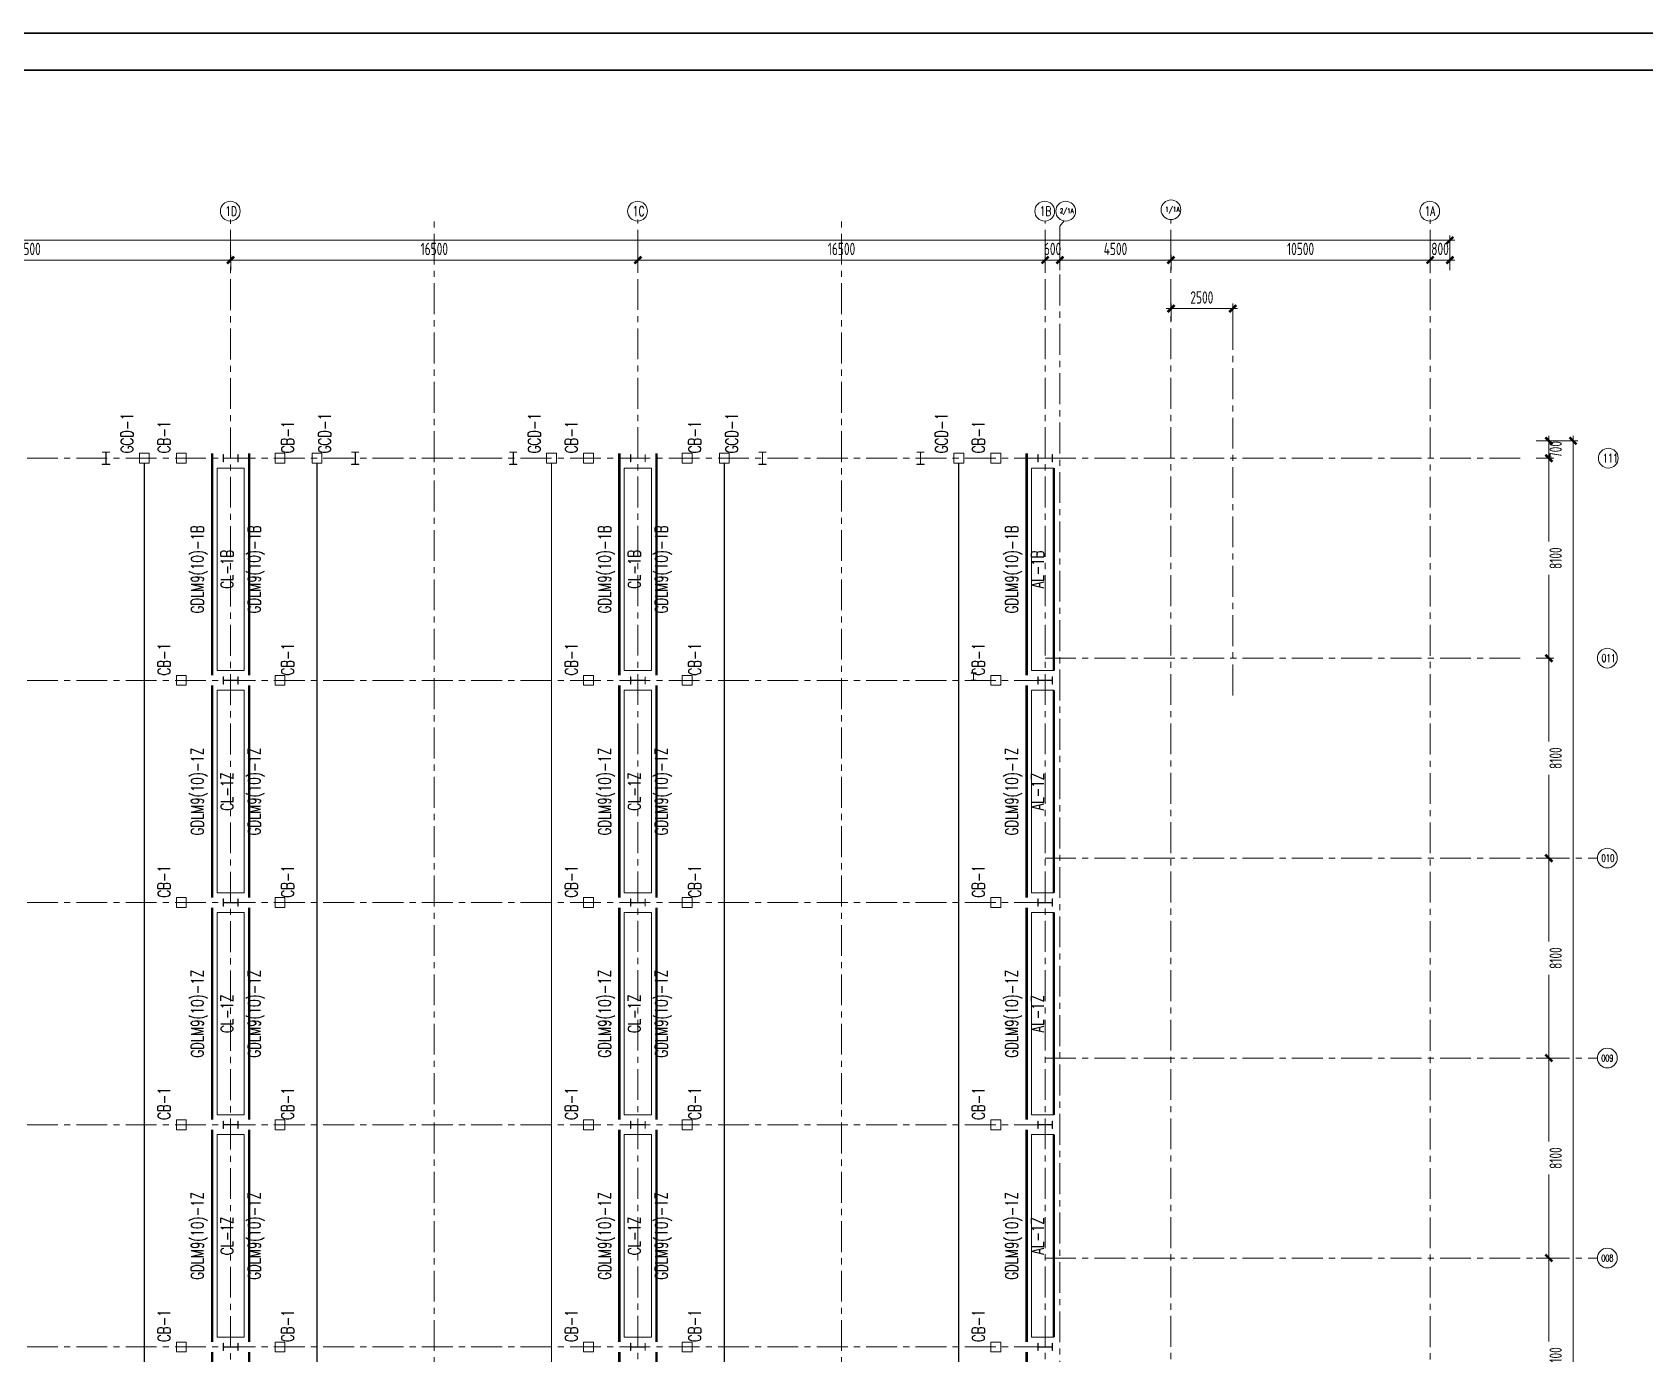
# Model space of a CAD drawing. Extents: x -1201378 to 2367219, y -619313 to 244905.
# Drawn here: x 1359602 to 1424937, y 191377 to 244905 of the extents above; entities that cross this region are included whole.
import ezdxf
from ezdxf.enums import TextEntityAlignment as Align

# ---------------------------------------------------------------- set-up
doc = ezdxf.new("R2010")
doc.units = 0
doc.header["$LTSCALE"] = 1000
doc.linetypes.add('CENTER', pattern=[2, 1.25, -0.25, 0.25, -0.25])
doc.layers.get('0').update_dxf_attribs({"linetype": 'CONTINUOUS'})
doc.layers.get('Defpoints').update_dxf_attribs({"linetype": 'CONTINUOUS'})
doc.layers.add('0-cxFrame', color=155, linetype='CONTINUOUS')
for name, color, linetype, lineweight in [('0-cxText', 131, 'CONTINUOUS', 25), ('S-axis', 111, 'CONTINUOUS', 0), ('S-col', 2, 'CONTINUOUS', 0), ('S-dote', 5, 'CENTER', 0), ('THIN', 7, 'CONTINUOUS', 0), ('吊车梁', 4, 'CONTINUOUS', 0)]:
    doc.layers.add(name, color=color, linetype=linetype, lineweight=lineweight)
doc.styles.add('_TCH_AXIS', font='COMPLEX', dxfattribs={"bigfont": 'GBCBIG'})
doc.styles.add('cx_tuming', font='simhei.ttf')
doc.styles.add('cx_tuqian1', font='')
doc.styles.add('TSSD_Dimension', font='tssdeng.shx', dxfattribs={"width": 0.7, "bigfont": 'hztxt.shx'})
doc.styles.add('TSSD_Rein', font='tj-romans1.shx', dxfattribs={"width": 0.7, "bigfont": 'tj-hztxt.shx'})
doc.styles.add('黑体', font='simhei.ttf', dxfattribs={"width": 0.8})
doc.styles.get('cx_tuqian1').set_extended_font_data('SimSun')
doc.dimstyles.new('TSSD_200_200', dxfattribs={"dimtxt": 500, "dimasz": 200, "dimexe": 200, "dimexo": 500, "dimgap": 200, "dimtad": 1, "dimdec": 0, "dimzin": 0, "dimdsep": 46, "dimtxsty": 'TSSD_Dimension', "dimblk": 'ARCHTICK', "dimcen": 0, "dimdle": 200, "dimclrt": 7, "dimadec": 0, "dimazin": 0, "dimtfac": 1, "dimtdec": 0, "dimtix": 1, "dimtmove": 2, "dimatfit": 3, "dimfxl": 1, "dimtolj": 1, "dimtzin": 0, "dimarcsym": 0})

# ---------------------------------------------------------------- blocks, each defined once
blk = doc.blocks.new('TK22.A0 L(Dragon)')
at = {"layer": '0-cxFrame', "color": 7, "const_width": 0.5}
blk.add_lwpolyline([(0, 0), (-1486, 0), (-1486, 841), (0, 841)], close=True, dxfattribs=at)
at = {"layer": '0-cxFrame', "const_width": 0.5}
blk.add_lwpolyline([(-80, 10), (-1466, 10), (-1466, 831), (-80, 831)], close=True, dxfattribs=at)
at = {"style": '黑体', "flags": 4}
blk.add_attdef('图幅', text='', height=3.3, dxfattribs=at).set_placement((-40, 3), align=Align.RIGHT)
at = {"layer": '0-cxText', "flags": 4}
for tag, height, style, p in [('建设单位', 3.5, 'cx_tuming', (-45, 240)), ('项目名称', 3.5, 'cx_tuming', (-45, 210)), ('子项名称', 3.5, 'cx_tuming', (-45, 180)), ('工程编号', 3.3, 'cx_tuqian1', (-35, 165)), ('图名1', 3.5, 'cx_tuming', (-45, 87)), ('图名2', 3.5, 'cx_tuming', (-45, 79)), ('图名3', 3.5, 'cx_tuming', (-45, 71)), ('出图日期', 3.3, 'cx_tuqian1', (-39, 60)), ('专业', 3.3, 'cx_tuqian1', (-55, 52)), ('图号', 3.3, 'cx_tuqian1', (-55, 44)), ('版次', 3.3, 'cx_tuqian1', (-20, 44))]:
    blk.add_attdef(tag, text='', height=height, dxfattribs=dict(at, style=style)).set_placement(p, align=Align.MIDDLE)
at = {"layer": 'Defpoints', "color": 6, "flags": 4}
for tag, height, style, p in [('tufu', 3.3, '黑体', (-12, 12)), ('dwfname', 4, 'cx_tuqian1', (-80, 3))]:
    blk.add_attdef(tag, text='', height=height, dxfattribs=dict(at, style=style)).set_placement(p, align=Align.RIGHT)
blk = doc.blocks.new('_FZH')
at = {"layer": 'S-col'}
blk.add_lwpolyline([(-0.375, -0.188), (-0.375, 0.187), (-0.36, 0.187), (-0.36, 0.005), (0.36, 0.005), (0.36, 0.187), (0.375, 0.187), (0.375, -0.188), (0.36, -0.188), (0.36, -0.005), (-0.36, -0.005), (-0.36, -0.188)], close=True, dxfattribs=at)
blk = doc.blocks.new('w4234324')
at = {"layer": 'S-col', "xscale": 800.0000000000005, "yscale": 800.0000000000005, "zscale": 800.0000000000005}
for p in [(-177454, 831820), (-160954, 831820), (-144454, 831820), (-177454, 822820), (-160954, 822820), (-144454, 822820), (-177454, 813820), (-160954, 813820), (-144454, 813820), (-177454, 804820), (-160954, 804820), (-144454, 804820), (-177454, 795820), (-160954, 795820), (-144454, 795820)]:
    blk.add_blockref('_FZH', p, dxfattribs=at)
blk = doc.blocks.new('_ArchTick')
at = {"color": 0, "linetype": 'ByBlock', "const_width": 0.5}
blk.add_lwpolyline([(-0.71, -0.71), (0.71, 0.71)], dxfattribs=at)
blk = doc.blocks.new('*D2998')
at = {"layer": 'Defpoints', "color": 0, "transparency": 16777216}
for p in [(-132358, 123054), (-148858, 122147), (-132358, 122147)]:
    blk.add_point(p, dxfattribs=at)
at = {"layer": 'S-axis', "color": 0, "lineweight": -2, "transparency": 16777216}
for p, q in [((-149058, 123054), (-132158, 123054)), ((-148858, 122647), (-148858, 123254)), ((-132358, 122647), (-132358, 123254))]:
    blk.add_line(p, q, dxfattribs=at)
at = {"layer": 'S-axis', "color": 0, "lineweight": -2, "transparency": 16777216, "xscale": 200, "yscale": 200, "zscale": 200, "rotation": 180}
blk.add_blockref('_ArchTick', (-148858, 123054), dxfattribs=at)
at = {"layer": 'S-axis', "color": 0, "lineweight": -2, "transparency": 16777216, "xscale": 200, "yscale": 200, "zscale": 200}
blk.add_blockref('_ArchTick', (-132358, 123054), dxfattribs=at)
at = {"layer": 'S-axis', "color": 7, "transparency": 16777216, "insert": (-140608, 123504), "char_height": 500, "attachment_point": 5, "style": 'TSSD_Dimension'}
blk.add_mtext('\\A1;16500', dxfattribs=at)
blk = doc.blocks.new('*D2999')
at = {"layer": 'Defpoints', "color": 0, "transparency": 16777216}
for p in [(-115858, 123054), (-132358, 122147), (-115858, 122147)]:
    blk.add_point(p, dxfattribs=at)
at = {"layer": 'S-axis', "color": 0, "lineweight": -2, "transparency": 16777216}
for p, q in [((-132558, 123054), (-115658, 123054)), ((-132358, 122647), (-132358, 123254)), ((-115858, 122647), (-115858, 123254))]:
    blk.add_line(p, q, dxfattribs=at)
at = {"layer": 'S-axis', "color": 0, "lineweight": -2, "transparency": 16777216, "xscale": 200, "yscale": 200, "zscale": 200, "rotation": 180}
blk.add_blockref('_ArchTick', (-132358, 123054), dxfattribs=at)
at = {"layer": 'S-axis', "color": 0, "lineweight": -2, "transparency": 16777216, "xscale": 200, "yscale": 200, "zscale": 200}
blk.add_blockref('_ArchTick', (-115858, 123054), dxfattribs=at)
at = {"layer": 'S-axis', "color": 7, "transparency": 16777216, "insert": (-124108, 123504), "char_height": 500, "attachment_point": 5, "style": 'TSSD_Dimension'}
blk.add_mtext('\\A1;16500', dxfattribs=at)
blk = doc.blocks.new('*D3000')
at = {"layer": 'Defpoints', "color": 0, "transparency": 16777216}
for p in [(-99358, 123054), (-115858, 122147), (-99358, 122147)]:
    blk.add_point(p, dxfattribs=at)
at = {"layer": 'S-axis', "color": 0, "lineweight": -2, "transparency": 16777216}
for p, q in [((-116058, 123054), (-99158, 123054)), ((-115858, 122647), (-115858, 123254)), ((-99358, 122647), (-99358, 123254))]:
    blk.add_line(p, q, dxfattribs=at)
at = {"layer": 'S-axis', "color": 0, "lineweight": -2, "transparency": 16777216, "xscale": 200, "yscale": 200, "zscale": 200, "rotation": 180}
blk.add_blockref('_ArchTick', (-115858, 123054), dxfattribs=at)
at = {"layer": 'S-axis', "color": 0, "lineweight": -2, "transparency": 16777216, "xscale": 200, "yscale": 200, "zscale": 200}
blk.add_blockref('_ArchTick', (-99358, 123054), dxfattribs=at)
at = {"layer": 'S-axis', "color": 7, "transparency": 16777216, "insert": (-107608, 123504), "char_height": 500, "attachment_point": 5, "style": 'TSSD_Dimension'}
blk.add_mtext('\\A1;16500', dxfattribs=at)
blk = doc.blocks.new('*D3001')
at = {"layer": 'Defpoints', "color": 0, "transparency": 16777216}
for p in [(-98758, 123054), (-99358, 122147), (-98758, 122147)]:
    blk.add_point(p, dxfattribs=at)
at = {"layer": 'S-axis', "color": 0, "lineweight": -2, "transparency": 16777216}
for p, q in [((-99358, 123054), (-99558, 123054)), ((-99358, 122647), (-99358, 123254)), ((-99358, 123054), (-98758, 123054)), ((-98758, 122647), (-98758, 123254)), ((-98758, 123054), (-98558, 123054))]:
    blk.add_line(p, q, dxfattribs=at)
at = {"layer": 'S-axis', "color": 0, "lineweight": -2, "transparency": 16777216, "xscale": 200, "yscale": 200, "zscale": 200}
blk.add_blockref('_ArchTick', (-99358, 123054), dxfattribs=at)
at = {"layer": 'S-axis', "color": 0, "lineweight": -2, "transparency": 16777216, "xscale": 200, "yscale": 200, "zscale": 200, "rotation": 180}
blk.add_blockref('_ArchTick', (-98758, 123054), dxfattribs=at)
at = {"layer": 'S-axis', "color": 7, "transparency": 16777216, "insert": (-99058, 123504), "char_height": 500, "attachment_point": 5, "style": 'TSSD_Dimension'}
blk.add_mtext('\\A1;600', dxfattribs=at)
blk = doc.blocks.new('*D3002')
at = {"layer": 'Defpoints', "color": 0, "transparency": 16777216}
for p in [(-94258, 123054), (-98758, 122147), (-94258, 122147)]:
    blk.add_point(p, dxfattribs=at)
at = {"layer": 'S-axis', "color": 0, "lineweight": -2, "transparency": 16777216}
for p, q in [((-98958, 123054), (-94058, 123054)), ((-98758, 122647), (-98758, 123254)), ((-94258, 122647), (-94258, 123254))]:
    blk.add_line(p, q, dxfattribs=at)
at = {"layer": 'S-axis', "color": 0, "lineweight": -2, "transparency": 16777216, "xscale": 200, "yscale": 200, "zscale": 200, "rotation": 180}
blk.add_blockref('_ArchTick', (-98758, 123054), dxfattribs=at)
at = {"layer": 'S-axis', "color": 0, "lineweight": -2, "transparency": 16777216, "xscale": 200, "yscale": 200, "zscale": 200}
blk.add_blockref('_ArchTick', (-94258, 123054), dxfattribs=at)
at = {"layer": 'S-axis', "color": 7, "transparency": 16777216, "insert": (-96508, 123504), "char_height": 500, "attachment_point": 5, "style": 'TSSD_Dimension'}
blk.add_mtext('\\A1;4500', dxfattribs=at)
blk = doc.blocks.new('*D3003')
at = {"layer": 'Defpoints', "color": 0, "transparency": 16777216}
for p in [(-83758, 123054), (-94258, 122147), (-83758, 122147)]:
    blk.add_point(p, dxfattribs=at)
at = {"layer": 'S-axis', "color": 0, "lineweight": -2, "transparency": 16777216}
for p, q in [((-94458, 123054), (-83558, 123054)), ((-94258, 122647), (-94258, 123254)), ((-83758, 122647), (-83758, 123254))]:
    blk.add_line(p, q, dxfattribs=at)
at = {"layer": 'S-axis', "color": 0, "lineweight": -2, "transparency": 16777216, "xscale": 200, "yscale": 200, "zscale": 200, "rotation": 180}
blk.add_blockref('_ArchTick', (-94258, 123054), dxfattribs=at)
at = {"layer": 'S-axis', "color": 0, "lineweight": -2, "transparency": 16777216, "xscale": 200, "yscale": 200, "zscale": 200}
blk.add_blockref('_ArchTick', (-83758, 123054), dxfattribs=at)
at = {"layer": 'S-axis', "color": 7, "transparency": 16777216, "insert": (-89008, 123504), "char_height": 500, "attachment_point": 5, "style": 'TSSD_Dimension'}
blk.add_mtext('\\A1;10500', dxfattribs=at)
blk = doc.blocks.new('*D3004')
at = {"layer": 'Defpoints', "color": 0, "transparency": 16777216}
for p in [(-82958, 123054), (-83758, 122147), (-82958, 122147)]:
    blk.add_point(p, dxfattribs=at)
at = {"layer": 'S-axis', "color": 0, "lineweight": -2, "transparency": 16777216}
for p, q in [((-83758, 123054), (-83958, 123054)), ((-83758, 122647), (-83758, 123254)), ((-83758, 123054), (-82958, 123054)), ((-82958, 122647), (-82958, 123254)), ((-82958, 123054), (-82758, 123054))]:
    blk.add_line(p, q, dxfattribs=at)
at = {"layer": 'S-axis', "color": 0, "lineweight": -2, "transparency": 16777216, "xscale": 200, "yscale": 200, "zscale": 200}
blk.add_blockref('_ArchTick', (-83758, 123054), dxfattribs=at)
at = {"layer": 'S-axis', "color": 0, "lineweight": -2, "transparency": 16777216, "xscale": 200, "yscale": 200, "zscale": 200, "rotation": 180}
blk.add_blockref('_ArchTick', (-82958, 123054), dxfattribs=at)
at = {"layer": 'S-axis', "color": 7, "transparency": 16777216, "insert": (-83358, 123504), "char_height": 500, "attachment_point": 5, "style": 'TSSD_Dimension'}
blk.add_mtext('\\A1;800', dxfattribs=at)
blk = doc.blocks.new('*D3005')
at = {"layer": 'Defpoints', "color": 0, "transparency": 16777216}
for p in [(-79964, 115727), (-79964, 115027), (-78948, 115027)]:
    blk.add_point(p, dxfattribs=at)
at = {"layer": 'S-axis', "color": 0, "lineweight": -2, "transparency": 16777216}
for p, q in [((-79464, 115727), (-78748, 115727)), ((-78948, 115927), (-78948, 114827)), ((-79464, 115027), (-78748, 115027))]:
    blk.add_line(p, q, dxfattribs=at)
at = {"layer": 'S-axis', "color": 0, "lineweight": -2, "transparency": 16777216, "xscale": 200, "yscale": 200, "zscale": 200}
for p, rotation in [((-78948, 115727), 90), ((-78948, 115027), 270)]:
    blk.add_blockref('_ArchTick', p, dxfattribs=dict(at, rotation=rotation))
at = {"layer": 'S-axis', "color": 7, "transparency": 16777216, "insert": (-78673, 115377), "char_height": 500, "attachment_point": 5, "rotation": 90, "style": 'TSSD_Dimension'}
blk.add_mtext('\\A1;700', dxfattribs=at)
blk = doc.blocks.new('*D3006')
at = {"layer": 'Defpoints', "color": 0, "transparency": 16777216}
for p in [(-79964, 115027), (-79964, 106927), (-78948, 106927)]:
    blk.add_point(p, dxfattribs=at)
at = {"layer": 'S-axis', "color": 0, "lineweight": -2, "transparency": 16777216}
for p, q in [((-79464, 115027), (-78748, 115027)), ((-78948, 115227), (-78948, 111648)), ((-78948, 106727), (-78948, 110306)), ((-79464, 106927), (-78748, 106927))]:
    blk.add_line(p, q, dxfattribs=at)
at = {"layer": 'S-axis', "color": 0, "lineweight": -2, "transparency": 16777216, "xscale": 200, "yscale": 200, "zscale": 200}
for p, rotation in [((-78948, 115027), 90), ((-78948, 106927), 270)]:
    blk.add_blockref('_ArchTick', p, dxfattribs=dict(at, rotation=rotation))
at = {"layer": 'S-axis', "color": 7, "transparency": 16777216, "insert": (-78673, 110977), "char_height": 500, "attachment_point": 5, "rotation": 90, "style": 'TSSD_Dimension'}
blk.add_mtext('\\A1;8100', dxfattribs=at)
blk = doc.blocks.new('*D3007')
at = {"layer": 'Defpoints', "color": 0, "transparency": 16777216}
for p in [(-79964, 106927), (-79964, 98827), (-78948, 98827)]:
    blk.add_point(p, dxfattribs=at)
at = {"layer": 'S-axis', "color": 0, "lineweight": -2, "transparency": 16777216}
for p, q in [((-79464, 106927), (-78748, 106927)), ((-78948, 107127), (-78948, 103548)), ((-78948, 98627), (-78948, 102206)), ((-79464, 98827), (-78748, 98827))]:
    blk.add_line(p, q, dxfattribs=at)
at = {"layer": 'S-axis', "color": 0, "lineweight": -2, "transparency": 16777216, "xscale": 200, "yscale": 200, "zscale": 200}
for p, rotation in [((-78948, 106927), 90), ((-78948, 98827), 270)]:
    blk.add_blockref('_ArchTick', p, dxfattribs=dict(at, rotation=rotation))
at = {"layer": 'S-axis', "color": 7, "transparency": 16777216, "insert": (-78673, 102877), "char_height": 500, "attachment_point": 5, "rotation": 90, "style": 'TSSD_Dimension'}
blk.add_mtext('\\A1;8100', dxfattribs=at)
blk = doc.blocks.new('*D3008')
at = {"layer": 'Defpoints', "color": 0, "transparency": 16777216}
for p in [(-79964, 98827), (-79964, 90727), (-78948, 90727)]:
    blk.add_point(p, dxfattribs=at)
at = {"layer": 'S-axis', "color": 0, "lineweight": -2, "transparency": 16777216}
for p, q in [((-79464, 98827), (-78748, 98827)), ((-78948, 99027), (-78948, 95448)), ((-78948, 90527), (-78948, 94106)), ((-79464, 90727), (-78748, 90727))]:
    blk.add_line(p, q, dxfattribs=at)
at = {"layer": 'S-axis', "color": 0, "lineweight": -2, "transparency": 16777216, "xscale": 200, "yscale": 200, "zscale": 200}
for p, rotation in [((-78948, 98827), 90), ((-78948, 90727), 270)]:
    blk.add_blockref('_ArchTick', p, dxfattribs=dict(at, rotation=rotation))
at = {"layer": 'S-axis', "color": 7, "transparency": 16777216, "insert": (-78673, 94777), "char_height": 500, "attachment_point": 5, "rotation": 90, "style": 'TSSD_Dimension'}
blk.add_mtext('\\A1;8100', dxfattribs=at)
blk = doc.blocks.new('*D3009')
at = {"layer": 'Defpoints', "color": 0, "transparency": 16777216}
for p in [(-79964, 90727), (-79964, 82627), (-78948, 82627)]:
    blk.add_point(p, dxfattribs=at)
at = {"layer": 'S-axis', "color": 0, "lineweight": -2, "transparency": 16777216}
for p, q in [((-78948, 90927), (-78948, 87348)), ((-79464, 90727), (-78748, 90727)), ((-78948, 82427), (-78948, 86006)), ((-79464, 82627), (-78748, 82627))]:
    blk.add_line(p, q, dxfattribs=at)
at = {"layer": 'S-axis', "color": 0, "lineweight": -2, "transparency": 16777216, "xscale": 200, "yscale": 200, "zscale": 200}
for p, rotation in [((-78948, 90727), 90), ((-78948, 82627), 270)]:
    blk.add_blockref('_ArchTick', p, dxfattribs=dict(at, rotation=rotation))
at = {"layer": 'S-axis', "color": 7, "transparency": 16777216, "insert": (-78673, 86677), "char_height": 500, "attachment_point": 5, "rotation": 90, "style": 'TSSD_Dimension'}
blk.add_mtext('\\A1;8100', dxfattribs=at)
blk = doc.blocks.new('*D3010')
at = {"layer": 'Defpoints', "color": 0, "transparency": 16777216}
for p in [(-79964, 82627), (-79964, 74527), (-78948, 74527)]:
    blk.add_point(p, dxfattribs=at)
at = {"layer": 'S-axis', "color": 0, "lineweight": -2, "transparency": 16777216}
for p, q in [((-79464, 82627), (-78748, 82627)), ((-78948, 82827), (-78948, 79248)), ((-78948, 74327), (-78948, 77906)), ((-79464, 74527), (-78748, 74527))]:
    blk.add_line(p, q, dxfattribs=at)
at = {"layer": 'S-axis', "color": 0, "lineweight": -2, "transparency": 16777216, "xscale": 200, "yscale": 200, "zscale": 200}
for p, rotation in [((-78948, 82627), 90), ((-78948, 74527), 270)]:
    blk.add_blockref('_ArchTick', p, dxfattribs=dict(at, rotation=rotation))
at = {"layer": 'S-axis', "color": 7, "transparency": 16777216, "insert": (-78673, 78577), "char_height": 500, "attachment_point": 5, "rotation": 90, "style": 'TSSD_Dimension'}
blk.add_mtext('\\A1;8100', dxfattribs=at)
blk = doc.blocks.new('*D3019')
at = {"layer": 'Defpoints', "color": 0, "transparency": 16777216}
for p in [(-82958, 123854), (-209458, 122247), (-82958, 122247)]:
    blk.add_point(p, dxfattribs=at)
at = {"layer": 'S-axis', "color": 0, "lineweight": -2, "transparency": 16777216}
for p, q in [((-209658, 123854), (-82758, 123854)), ((-209458, 122747), (-209458, 124054)), ((-82958, 122747), (-82958, 124054))]:
    blk.add_line(p, q, dxfattribs=at)
at = {"layer": 'S-axis', "color": 0, "lineweight": -2, "transparency": 16777216, "xscale": 200, "yscale": 200, "zscale": 200, "rotation": 180}
blk.add_blockref('_ArchTick', (-209458, 123854), dxfattribs=at)
at = {"layer": 'S-axis', "color": 0, "lineweight": -2, "transparency": 16777216, "xscale": 200, "yscale": 200, "zscale": 200}
blk.add_blockref('_ArchTick', (-82958, 123854), dxfattribs=at)
at = {"layer": 'S-axis', "color": 7, "transparency": 16777216, "insert": (-146208, 124304), "char_height": 500, "attachment_point": 5, "style": 'TSSD_Dimension'}
blk.add_mtext('\\A1;126500', dxfattribs=at)
blk = doc.blocks.new('*D3021')
at = {"layer": 'Defpoints', "color": 0, "transparency": 16777216}
for p in [(-79864, 115727), (-77969, 115727), (-79864, 24327)]:
    blk.add_point(p, dxfattribs=at)
at = {"layer": 'S-axis', "color": 0, "lineweight": -2, "transparency": 16777216}
for p, q in [((-79364, 115727), (-77769, 115727)), ((-77969, 115927), (-77969, 70833)), ((-77969, 24127), (-77969, 69221)), ((-79364, 24327), (-77769, 24327))]:
    blk.add_line(p, q, dxfattribs=at)
at = {"layer": 'S-axis', "color": 0, "lineweight": -2, "transparency": 16777216, "xscale": 200, "yscale": 200, "zscale": 200}
for p, rotation in [((-77969, 115727), 90), ((-77969, 24327), 270)]:
    blk.add_blockref('_ArchTick', p, dxfattribs=dict(at, rotation=rotation))
at = {"layer": 'S-axis', "color": 7, "transparency": 16777216, "insert": (-77694, 70027), "char_height": 500, "attachment_point": 5, "rotation": 90, "style": 'TSSD_Dimension'}
blk.add_mtext('\\A1;91400', dxfattribs=at)
blk = doc.blocks.new('*D3042')
at = {"layer": 'Defpoints', "color": 0, "transparency": 16777216}
for p in [(-94258, 121087), (-94258, 120087), (-91758, 120087)]:
    blk.add_point(p, dxfattribs=at)
at = {"layer": 'S-axis', "color": 0, "lineweight": -2, "transparency": 16777216}
for p, q in [((-91558, 121087), (-94458, 121087)), ((-94258, 120587), (-94258, 121287)), ((-91758, 120587), (-91758, 121287))]:
    blk.add_line(p, q, dxfattribs=at)
at = {"layer": 'S-axis', "color": 0, "lineweight": -2, "transparency": 16777216, "xscale": 200, "yscale": 200, "zscale": 200}
for p, rotation in [((-94258, 121087), 179.9999999999974), ((-91758, 121087), 359.9999999999973)]:
    blk.add_blockref('_ArchTick', p, dxfattribs=dict(at, rotation=rotation))
at = {"layer": 'S-axis', "color": 7, "transparency": 16777216, "insert": (-93008, 121537), "char_height": 500, "attachment_point": 5, "style": 'TSSD_Dimension'}
blk.add_mtext('\\A1;2500', dxfattribs=at)
blk = doc.blocks.new('1#轴网')
at = {"layer": 'S-axis'}
blk.add_line((-98589, 124638.5), (-98758.5, 124427), dxfattribs=at)
for centre in [(-94258.5, 125089.3), (-132373.4, 125033.1), (-115873.4, 125033.1), (-99373.4, 125033.1), (-98523.4, 125033.1), (-83773.4, 125033.1), (-76539.2, 115028.1), (-76579.2, 106928.1), (-76579.2, 98828.1), (-76579.2, 90728.1), (-76579.2, 82628.1)]:
    blk.add_circle(centre, 400, dxfattribs=at)
at = {"layer": 'S-dote'}
for p, q in [((-132358.5, 19024), (-132358.5, 124689.3)), ((-124108.5, 18867), (-124108.5, 124689.3)), ((-115858.5, 19033.1), (-115858.5, 124689.3)), ((-107608.5, 18867), (-107608.5, 124689.3)), ((-99358.5, 19033.1), (-99358.5, 124633.4)), ((-98758.5, 19217), (-98758.5, 124427)), ((-94258.5, 19033.1), (-94258.5, 124689.3)), ((-83758.5, 19024), (-83758.5, 124689.3)), ((-91758.5, 105417), (-91758.5, 121147)), ((-99358.5, 115027), (-216950.7, 115027)), ((-99358.5, 115027), (-79964.3, 115027)), ((-99358.5, 106927), (-79964.3, 106927)), ((-99358.5, 106027), (-216950.7, 106027)), ((-99358.5, 98827), (-76979.2, 98827)), ((-99358.5, 97027), (-216950.7, 97027)), ((-99358.5, 90727), (-76979.2, 90727)), ((-99358.5, 88027), (-216950.7, 88027)), ((-99358.5, 82627), (-76979.2, 82627)), ((-99358.5, 79027), (-216950.7, 79027))]:
    blk.add_line(p, q, dxfattribs=at)
at = {"layer": 'S-axis', "style": '_TCH_AXIS', "width": 0.705882}
for s, height, p in [('1D', 381.3, (-132578.4, 124842.5)), ('1C', 394.32, (-116072.2, 124836)), ('1B', 381.3, (-99578.4, 124842.5)), ('2/1A', 190.1, (-98763, 124951.6)), ('1/1A', 199.77, (-94493.5, 125003.7)), ('1A', 374.97, (-83981.3, 124845.6)), ('111', 339.64, (-76761.8, 114858.3)), ('011', 313.67, (-76811.1, 106771.3)), ('010', 290.63, (-76818.5, 98682.8)), ('009', 270.22, (-76824.4, 90593)), ('008', 270.22, (-76824.4, 82493))]:
    blk.add_text(s, height=height, dxfattribs=at).set_placement(p)
at = {"layer": 'S-axis'}
for p1, p2, distance, picture, middle in [((-209458.5, 122247), (-82958.5, 122247), 1606.7, '*D3019', (-146208.5, 124303.7)), ((-148858.5, 122147), (-132358.5, 122147), 906.7, '*D2998', (-140608.5, 123503.7)), ((-132358.5, 122147), (-115858.5, 122147), 906.7, '*D2999', (-124108.5, 123503.7)), ((-115858.5, 122147), (-99358.5, 122147), 906.7, '*D3000', (-107608.5, 123503.7)), ((-99358.5, 122147), (-98758.5, 122147), 906.7, '*D3001', (-99058.5, 123503.7)), ((-98758.5, 122147), (-94258.5, 122147), 906.7, '*D3002', (-96508.5, 123503.7)), ((-94258.5, 122147), (-83758.5, 122147), 906.7, '*D3003', (-89008.5, 123503.7)), ((-83758.5, 122147), (-82958.5, 122147), 906.7, '*D3004', (-83358.5, 123503.7)), ((-91758.5, 120087), (-94258.5, 120087), -1000, '*D3042', (-93008.5, 121537))]:
    dim = blk.add_aligned_dim(p1=p1, p2=p2, distance=distance, dimstyle='TSSD_200_200', dxfattribs=at)
    dim.commit()
    dim.dimension.update_dxf_attribs({"geometry": picture, "text_midpoint": middle})
for base, p1, p2, angle, picture, middle in [((-78948.5, 115027), (-79964.3, 115727), (-79964.3, 115027), 270, '*D3005', (-78673.5, 115377)), ((-77968.8, 115727), (-79864.3, 24327), (-79864.3, 115727), 90, '*D3021', (-77693.8, 70027)), ((-78948.5, 106927), (-79964.3, 115027), (-79964.3, 106927), 270, '*D3006', (-78673.5, 110977)), ((-78948.5, 98827), (-79964.3, 106927), (-79964.3, 98827), 270, '*D3007', (-78673.5, 102877)), ((-78948.5, 90727), (-79964.3, 98827), (-79964.3, 90727), 270, '*D3008', (-78673.5, 94777)), ((-78948.5, 82627), (-79964.3, 90727), (-79964.3, 82627), 270, '*D3009', (-78673.5, 86677)), ((-78948.5, 74527), (-79964.3, 82627), (-79964.3, 74527), 270, '*D3010', (-78673.5, 78577))]:
    dim = blk.add_linear_dim(base=base, p1=p1, p2=p2, angle=angle, dimstyle='TSSD_200_200', dxfattribs=at)
    dim.commit()
    dim.dimension.update_dxf_attribs({"geometry": picture, "text_midpoint": middle, "dimtype": 161})

msp = doc.modelspace()

# ---------------------------------------------------------------- linework, layer by layer
at = {"layer": 'S-col'}
for points in [[(1362441.5, 227401.8), (1362741.5, 227401.8), (1362741.5, 227413.8), (1362595.5, 227413.8), (1362595.5, 227889.8), (1362741.5, 227889.8), (1362741.5, 227901.8), (1362441.5, 227901.8), (1362441.5, 227889.8), (1362587.5, 227889.8), (1362587.5, 227413.8), (1362441.5, 227413.8)], [(1372841.5, 227401.8), (1372541.5, 227401.8), (1372541.5, 227413.8), (1372687.5, 227413.8), (1372687.5, 227889.8), (1372541.5, 227889.8), (1372541.5, 227901.8), (1372841.5, 227901.8), (1372841.5, 227889.8), (1372695.5, 227889.8), (1372695.5, 227413.8), (1372841.5, 227413.8)], [(1378941.5, 227401.8), (1379241.5, 227401.8), (1379241.5, 227413.8), (1379095.5, 227413.8), (1379095.5, 227889.8), (1379241.5, 227889.8), (1379241.5, 227901.8), (1378941.5, 227901.8), (1378941.5, 227889.8), (1379087.5, 227889.8), (1379087.5, 227413.8), (1378941.5, 227413.8)], [(1389341.5, 227401.8), (1389041.5, 227401.8), (1389041.5, 227413.8), (1389187.5, 227413.8), (1389187.5, 227889.8), (1389041.5, 227889.8), (1389041.5, 227901.8), (1389341.5, 227901.8), (1389341.5, 227889.8), (1389195.5, 227889.8), (1389195.5, 227413.8), (1389341.5, 227413.8)], [(1395441.5, 227401.8), (1395741.5, 227401.8), (1395741.5, 227413.8), (1395595.5, 227413.8), (1395595.5, 227889.8), (1395741.5, 227889.8), (1395741.5, 227901.8), (1395441.5, 227901.8), (1395441.5, 227889.8), (1395587.5, 227889.8), (1395587.5, 227413.8), (1395441.5, 227413.8)], [(1397641.5, 218951.8), (1397841.5, 218951.8), (1397841.5, 218939.8), (1397745.5, 218939.8), (1397745.5, 218663.8), (1397841.5, 218663.8), (1397841.5, 218651.8), (1397641.5, 218651.8), (1397641.5, 218663.8), (1397737.5, 218663.8), (1397737.5, 218939.8), (1397641.5, 218939.8)]]:
    msp.add_lwpolyline(points, close=True, dxfattribs=at)
at = {"layer": '吊车梁'}
for points in [[(1364341.5, 227451.8), (1364341.5, 227851.8), (1363941.5, 227851.8), (1363941.5, 227451.8)], [(1365841.5, 227451.8), (1365841.5, 227851.8), (1365441.5, 227851.8), (1365441.5, 227451.8)], [(1369441.5, 227451.8), (1369441.5, 227851.8), (1369841.5, 227851.8), (1369841.5, 227451.8)], [(1370941.5, 227451.8), (1370941.5, 227851.8), (1371341.5, 227851.8), (1371341.5, 227451.8)], [(1380841.5, 227451.8), (1380841.5, 227851.8), (1380441.5, 227851.8), (1380441.5, 227451.8)], [(1382341.5, 227451.8), (1382341.5, 227851.8), (1381941.5, 227851.8), (1381941.5, 227451.8)], [(1385941.5, 227451.8), (1385941.5, 227851.8), (1386341.5, 227851.8), (1386341.5, 227451.8)], [(1387441.5, 227451.8), (1387441.5, 227851.8), (1387841.5, 227851.8), (1387841.5, 227451.8)], [(1397341.5, 227451.8), (1397341.5, 227851.8), (1396941.5, 227851.8), (1396941.5, 227451.8)], [(1398841.5, 227451.8), (1398841.5, 227851.8), (1398441.5, 227851.8), (1398441.5, 227451.8)], [(1367091.5, 227251.8), (1367091.5, 219051.8), (1368191.5, 219051.8), (1368191.5, 227251.8)], [(1383591.5, 227251.8), (1383591.5, 219051.8), (1384691.5, 219051.8), (1384691.5, 227251.8)], [(1400991.5, 227251.8), (1400991.5, 219051.8), (1400091.5, 219051.8), (1400091.5, 227251.8)], [(1365841.5, 218451.8), (1365841.5, 218851.8), (1365441.5, 218851.8), (1365441.5, 218451.8)], [(1367091.5, 218251.8), (1367091.5, 210051.8), (1368191.5, 210051.8), (1368191.5, 218251.8)], [(1369441.5, 218451.8), (1369441.5, 218851.8), (1369841.5, 218851.8), (1369841.5, 218451.8)], [(1382341.5, 218451.8), (1382341.5, 218851.8), (1381941.5, 218851.8), (1381941.5, 218451.8)], [(1383591.5, 218251.8), (1383591.5, 210051.8), (1384691.5, 210051.8), (1384691.5, 218251.8)], [(1385941.5, 218451.8), (1385941.5, 218851.8), (1386341.5, 218851.8), (1386341.5, 218451.8)], [(1398841.5, 218451.8), (1398841.5, 218851.8), (1398441.5, 218851.8), (1398441.5, 218451.8)], [(1400991.5, 218251.8), (1400991.5, 210051.8), (1400091.5, 210051.8), (1400091.5, 218251.8)], [(1365841.5, 209451.8), (1365841.5, 209851.8), (1365441.5, 209851.8), (1365441.5, 209451.8)], [(1369441.5, 209451.8), (1369441.5, 209851.8), (1369841.5, 209851.8), (1369841.5, 209451.8)], [(1382341.5, 209451.8), (1382341.5, 209851.8), (1381941.5, 209851.8), (1381941.5, 209451.8)], [(1385941.5, 209451.8), (1385941.5, 209851.8), (1386341.5, 209851.8), (1386341.5, 209451.8)], [(1398841.5, 209451.8), (1398841.5, 209851.8), (1398441.5, 209851.8), (1398441.5, 209451.8)], [(1367091.5, 209251.8), (1367091.5, 201051.8), (1368191.5, 201051.8), (1368191.5, 209251.8)], [(1383591.5, 209251.8), (1383591.5, 201051.8), (1384691.5, 201051.8), (1384691.5, 209251.8)], [(1400991.5, 209251.8), (1400991.5, 201051.8), (1400091.5, 201051.8), (1400091.5, 209251.8)], [(1365841.5, 200451.8), (1365841.5, 200851.8), (1365441.5, 200851.8), (1365441.5, 200451.8)], [(1369441.5, 200451.8), (1369441.5, 200851.8), (1369841.5, 200851.8), (1369841.5, 200451.8)], [(1382341.5, 200451.8), (1382341.5, 200851.8), (1381941.5, 200851.8), (1381941.5, 200451.8)], [(1385941.5, 200451.8), (1385941.5, 200851.8), (1386341.5, 200851.8), (1386341.5, 200451.8)], [(1398841.5, 200451.8), (1398841.5, 200851.8), (1398441.5, 200851.8), (1398441.5, 200451.8)], [(1367091.5, 200251.8), (1367091.5, 192051.8), (1368191.5, 192051.8), (1368191.5, 200251.8)], [(1383591.5, 200251.8), (1383591.5, 192051.8), (1384691.5, 192051.8), (1384691.5, 200251.8)], [(1400991.5, 200251.8), (1400991.5, 192051.8), (1400091.5, 192051.8), (1400091.5, 200251.8)], [(1365841.5, 191451.8), (1365841.5, 191851.8), (1365441.5, 191851.8), (1365441.5, 191451.8)], [(1369441.5, 191451.8), (1369441.5, 191851.8), (1369841.5, 191851.8), (1369841.5, 191451.8)], [(1382341.5, 191451.8), (1382341.5, 191851.8), (1381941.5, 191851.8), (1381941.5, 191451.8)], [(1385941.5, 191451.8), (1385941.5, 191851.8), (1386341.5, 191851.8), (1386341.5, 191451.8)], [(1398841.5, 191451.8), (1398841.5, 191851.8), (1398441.5, 191851.8), (1398441.5, 191451.8)]]:
    msp.add_lwpolyline(points, close=True, dxfattribs=at)
at = {"layer": '吊车梁', "color": 6, "const_width": 50}
for points in [[(1364141.5, 137851.8), (1364141.5, 227451.8)], [(1371141.5, 137851.8), (1371141.5, 227451.8)], [(1380641.5, 137851.8), (1380641.5, 227451.8)], [(1387641.5, 137851.8), (1387641.5, 227451.8)], [(1397141.5, 137851.8), (1397141.5, 227451.8)]]:
    msp.add_lwpolyline(points, dxfattribs=at)
at = {"layer": '吊车梁', "const_width": 100}
for points in [[(1366891.5, 227851.8), (1366891.5, 218851.8)], [(1368391.5, 227851.8), (1368391.5, 218851.8)], [(1383391.5, 227851.8), (1383391.5, 218851.8)], [(1384891.5, 227851.8), (1384891.5, 218851.8)], [(1399891.5, 227851.8), (1399891.5, 218851.8)], [(1400991.5, 227251.8), (1400991.5, 219051.8)], [(1366891.5, 218451.8), (1366891.5, 209851.8)], [(1368391.5, 218451.8), (1368391.5, 209851.8)], [(1383391.5, 218451.8), (1383391.5, 209851.8)], [(1384891.5, 218451.8), (1384891.5, 209851.8)], [(1399891.5, 218451.8), (1399891.5, 209851.8)], [(1400991.5, 218251.8), (1400991.5, 210051.8)], [(1366891.5, 209451.8), (1366891.5, 200851.8)], [(1368391.5, 209451.8), (1368391.5, 200851.8)], [(1383391.5, 209451.8), (1383391.5, 200851.8)], [(1384891.5, 209451.8), (1384891.5, 200851.8)], [(1399891.5, 209451.8), (1399891.5, 200851.8)], [(1400991.5, 209251.8), (1400991.5, 201051.8)], [(1366891.5, 200451.8), (1366891.5, 191851.8)], [(1368391.5, 200451.8), (1368391.5, 191851.8)], [(1383391.5, 200451.8), (1383391.5, 191851.8)], [(1384891.5, 200451.8), (1384891.5, 191851.8)], [(1399891.5, 200451.8), (1399891.5, 191851.8)], [(1400991.5, 200251.8), (1400991.5, 192051.8)], [(1366891.5, 191451.8), (1366891.5, 182851.8)], [(1368391.5, 191451.8), (1368391.5, 182851.8)], [(1383391.5, 191451.8), (1383391.5, 182851.8)], [(1384891.5, 191451.8), (1384891.5, 182851.8)], [(1399891.5, 191451.8), (1399891.5, 182851.8)]]:
    msp.add_lwpolyline(points, dxfattribs=at)

# ---------------------------------------------------------------- block references
at = {"layer": '0-cxFrame', "xscale": 150, "yscale": 150, "zscale": 150}
msp.add_blockref('TK22.A0 L(Dragon)', (1467181.8, 118717.3), dxfattribs=at)
at = {"layer": 'S-axis'}
msp.add_blockref('1#轴网', (1500000, 112624.8), dxfattribs=at)
at = {"layer": 'S-col'}
msp.add_blockref('w4234324', (1545095.7, -604168.2), dxfattribs=at)

# ---------------------------------------------------------------- texts
at = {"layer": 'THIN', "style": 'TSSD_Rein', "width": 0.7}
for s, p in [('GCD-1', (1363841.5, 227851.8)), ('GCD-1', (1371845.4, 227851.8)), ('GCD-1', (1380341.5, 227851.8)), ('GCD-1', (1388345.4, 227851.8)), ('GCD-1', (1396841.5, 227851.8)), ('CB-1', (1365341.5, 227851.8)), ('CB-1', (1370345.4, 227851.8)), ('CB-1', (1381841.5, 227851.8)), ('CB-1', (1386845.4, 227851.8)), ('CB-1', (1398341.5, 227851.8)), ('CB-1', (1365341.5, 218851.8)), ('CB-1', (1370345.4, 218851.8)), ('CB-1', (1381841.5, 218851.8)), ('CB-1', (1386845.4, 218851.8)), ('CB-1', (1398341.5, 218851.8)), ('CB-1', (1365341.5, 209851.8)), ('CB-1', (1370345.4, 209851.8)), ('CB-1', (1381841.5, 209851.8)), ('CB-1', (1386845.4, 209851.8)), ('CB-1', (1398341.5, 209851.8)), ('CB-1', (1365341.5, 200851.8)), ('CB-1', (1370345.4, 200851.8)), ('CB-1', (1381841.5, 200851.8)), ('CB-1', (1386845.4, 200851.8)), ('CB-1', (1398341.5, 200851.8)), ('CB-1', (1365341.5, 191851.8)), ('CB-1', (1370345.4, 191851.8)), ('CB-1', (1381841.5, 191851.8)), ('CB-1', (1386845.4, 191851.8)), ('CB-1', (1398341.5, 191851.8))]:
    msp.add_text(s, height=500, rotation=90, dxfattribs=at).set_placement(p, align=Align.BOTTOM_LEFT)
for s, p in [('GDLM9(10)-1B', (1366691.5, 223151.8)), ('GDLM9(10)-1B', (1368995.4, 223151.8)), ('GDLM9(10)-1B', (1383191.5, 223151.8)), ('GDLM9(10)-1B', (1385495.4, 223151.8)), ('GDLM9(10)-1B', (1399691.5, 223151.8)), ('CL-1B', (1367893.4, 223151.8)), ('CL-1B', (1384393.4, 223151.8)), ('AL-1B', (1400737.8, 223151.8)), ('GDLM9(10)-1Z', (1366691.5, 214151.8)), ('GDLM9(10)-1Z', (1368995.4, 214151.8)), ('GDLM9(10)-1Z', (1383191.5, 214151.8)), ('GDLM9(10)-1Z', (1385495.4, 214151.8)), ('GDLM9(10)-1Z', (1399691.5, 214151.8)), ('CL-1Z', (1367893.4, 214151.8)), ('CL-1Z', (1384393.4, 214151.8)), ('AL-1Z', (1400737.8, 214151.8)), ('GDLM9(10)-1Z', (1366691.5, 205151.8)), ('GDLM9(10)-1Z', (1368995.4, 205151.8)), ('GDLM9(10)-1Z', (1383191.5, 205151.8)), ('GDLM9(10)-1Z', (1385495.4, 205151.8)), ('GDLM9(10)-1Z', (1399691.5, 205151.8)), ('CL-1Z', (1367893.4, 205151.8)), ('CL-1Z', (1384393.4, 205151.8)), ('AL-1Z', (1400737.8, 205151.8)), ('GDLM9(10)-1Z', (1366691.5, 196151.8)), ('GDLM9(10)-1Z', (1368995.4, 196151.8)), ('GDLM9(10)-1Z', (1383191.5, 196151.8)), ('GDLM9(10)-1Z', (1385495.4, 196151.8)), ('GDLM9(10)-1Z', (1399691.5, 196151.8)), ('CL-1Z', (1367893.4, 196151.8)), ('CL-1Z', (1384393.4, 196151.8)), ('AL-1Z', (1400737.8, 196151.8))]:
    msp.add_text(s, height=500, rotation=90, dxfattribs=at).set_placement(p, align=Align.BOTTOM_CENTER)

doc.saveas('drawing.dxf')
